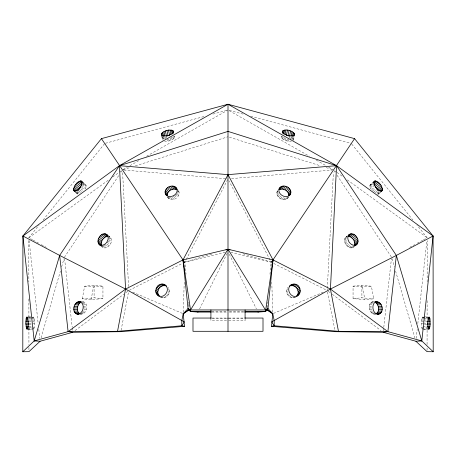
<?xml version="1.0" encoding="UTF-8"?>
<svg xmlns="http://www.w3.org/2000/svg" width="456" height="456" viewBox="0 0 456 456"><rect width="100%" height="100%" fill="white"/><g stroke="black" fill="none" stroke-linecap="round" stroke-linejoin="round"><path stroke-width="0.34" stroke-dasharray="2.28 1.71" d="M427.061 350.231L427.067 347.387M427.067 344.536L427.09 328.166M427.095 318.915L427.118 298.982M427.141 281.899L427.186 240.614M32.433 318.738L32.946 317.119L33.562 317.119C34.884 320.916 34.969 325.362 33.772 329.198M80.159 313.984C86.839 315.575 89.798 302.744 82.827 301.695M167.557 197.163C171.901 204.299 184.104 194.803 177.053 189.04M183.278 312.314L184.224 281.939M184.691 267.102L184.845 262.154L228 178.9L226.586 178.78M422.227 329.198C421.03 325.362 421.116 320.916 422.438 317.119L423.054 317.119L423.567 318.738M295.699 297.044C290.09 300.55 283.621 292.159 287.935 287.4M330.03 292.598L327.197 290.489L327.277 289.07M327.311 288.357L333.376 172.756M100.765 245.664C106.311 253.12 116.365 240.078 108.682 236.031M174.557 137.416L174.272 136.07L174.557 137.416C172.533 140.568 168.218 141.508 164.684 141.297M266.749 306.592L266.885 305.178M269.969 274.147L271.155 262.154L271.953 260.98M374.541 185.119L370.46 188.67L369.884 185.307L373.846 181.579M416.203 338.432L417.206 329.278M417.816 323.646L426.884 240.586M383.393 330.874L383.707 328.041M383.787 327.334L391.43 258.712M267.028 307.806L267.467 304.277M267.552 303.576L267.729 302.168M77.754 191.896L77.651 193.954L78.039 194.57L74.978 191.908M81.459 185.119L85.54 188.67L86.116 185.307L82.154 181.579M82.314 298.851L84.599 286.197L94.101 285.37L102.942 286.14L102.942 298.594L91.154 299.62L82.314 298.851L94.101 297.825L102.942 298.594M91.154 299.62L93.44 286.966L102.942 286.14M355.235 245.664C349.689 253.12 339.635 240.078 347.318 236.031M375.841 313.984C369.16 315.575 366.202 302.744 373.173 301.695M121.085 330.281L128.529 291.88M160.301 297.044C165.91 300.55 172.379 292.159 168.065 287.4M281.443 137.416L281.722 136.099L281.443 137.416C283.467 140.568 287.782 141.508 291.316 141.297M281.916 138.208L282.332 136.224M282.76 139.006L283.176 137.022M283.928 139.758L284.481 137.113M285.331 140.408L285.889 137.763M286.875 140.915L287.291 138.932M288.46 141.246L289.018 138.601M289.155 137.94L289.571 135.962M290.25 140.055L290.951 136.749M291.732 139.314L292.29 136.669M292.666 139.69L293.225 137.045M293.123 140.545L293.966 136.549M293.476 139.924L294.308 135.956M41.091 337.833L60.46 270.95M61.645 266.851L64.017 258.66M288.443 197.163C284.099 204.299 271.896 194.803 278.947 189.04M199.603 308.889L227.367 252.932M162.592 139.194L165.072 136.857M64.41 257.298L118.948 175.229M120.908 172.277L121.695 171.097M276.855 192.848L278.912 189.804M276.889 194.222L278.947 191.172M277.328 195.601L278.701 193.572M278.143 196.901L280.201 193.851M279.277 198.024L281.335 194.98M280.651 198.901L282.714 195.852M282.178 199.471L283.552 197.437M283.746 199.688L285.467 197.152M285.256 199.551L287.32 196.496M286.596 199.055L287.975 197.02M287.685 198.24L288.374 197.226M277.225 191.583L277.983 190.505M32.558 239.827L28.813 237.77L39.085 225.013M43.103 220.02L104.293 144.022M272.62 260.347L271.155 262.154L271.309 267.102M353.058 247.408L353.936 246.582M369.884 185.307L372.962 182.634M369.782 186.225L373.869 182.668M369.981 187.37L373.555 184.258M371.697 189.588L374.251 187.37M372.626 190.927L375.174 188.71M373.686 192.147L376.24 189.93M375.322 192.723L377.368 190.944M376.947 193.025L378.48 191.691M377.465 193.891L379.506 192.118M377.819 194.41L380.389 192.175M381.022 191.908L377.961 194.57L378.446 193.042L378.246 191.896M345.357 237.724L348.082 235.547M344.77 238.847L346.953 237.109M344.519 240.198L347.791 237.587M344.616 241.68L347.341 239.508M345.061 243.196L348.327 240.586M345.813 244.644L349.079 242.033M346.828 245.915L349.005 244.177M348.036 246.935L351.302 244.325M349.347 247.625L352.613 245.02M350.687 247.944L353.953 245.339M351.952 247.87L355.218 245.265M75.029 330.594L123.707 294.285M125.97 292.598L128.803 290.489L182.326 263.431M286.647 290.141L287.679 289.372M286.573 291.72L287.599 290.962M286.892 293.305L287.913 292.547M287.588 294.787L288.608 294.029M288.608 296.052L289.623 295.3M289.885 297.033L290.905 296.275M291.333 297.643L292.353 296.89M292.855 297.859L293.875 297.101M294.342 297.654L295.363 296.896M28.813 237.77L108.688 179.909M112.706 176.996L119.027 172.414M119.603 171.997L121.33 170.749M123.091 169.569L127.412 167.113M129.88 165.71L139.758 160.107M146.541 156.254L228 110.004M409.699 247.363L414.698 244.621M417.194 243.253L422.815 240.169M423.442 239.827L427.186 237.77L416.915 225.013M182.953 263.112L184.845 262.154L213.163 253.678M370.272 184.691L371.782 184.48L372.808 184.908M273.418 313.449L323.31 292.148M346.229 236.898L347.341 236.436M83.191 184.908L84.217 184.48L85.728 184.691M123.154 169.706L129.92 167.58M135.329 165.881L228 136.76M105.421 143.281L205.399 116.137M212.935 114.091L227.316 110.187M225.258 252.322L184.845 262.154L183.38 260.347M353.058 286.14L361.899 285.37L371.401 286.197L373.686 298.851L364.846 299.62L353.058 298.594L353.058 286.14L362.56 286.966L371.401 286.197M353.058 298.594L361.899 297.825L373.686 298.851M231.54 178.598L332.105 170.037M80.997 301.906L84.018 301.906M371.982 301.906L375.003 301.906M81.453 302.533L85.072 302.533M370.927 302.533L374.547 302.533M82.302 303.525L85.927 303.525M370.072 303.525L373.698 303.525M83.499 304.819L86.52 304.819M369.48 304.819L372.501 304.819M83.191 306.324L86.811 306.324M369.189 306.324L372.808 306.324M83.157 307.942L86.777 307.942M369.223 307.942L372.843 307.942M84.012 309.561L86.429 309.561M369.571 309.561L371.988 309.561M82.16 311.072L85.779 311.072M370.221 311.072L373.84 311.072M211.738 311.533L227.293 311.533M229.414 311.533L244.262 311.533M211.966 312.069L227.305 312.075M229.396 312.075L244.034 312.069M81.863 312.366L84.884 312.366M371.116 312.366L374.137 312.366M80.775 313.357L83.796 313.357M372.204 313.357L375.225 313.357M79.572 313.984L82.587 313.984M373.413 313.984L376.428 313.984M28.323 316.909L31.84 316.909M424.16 316.909L427.677 316.909M28.637 317.119L33.562 317.119M422.438 317.119L427.363 317.119M28.232 317.741L33.864 317.741M422.136 317.741L427.768 317.741M211.897 318.049L226.598 318.049M228.701 318.049L244.102 318.049M212.336 318.522L228 318.522M228.712 318.522L243.664 318.522M28.91 318.738L32.017 318.738M32.718 318.738L34.126 318.738M421.874 318.738L423.282 318.738M423.983 318.738L427.09 318.738M28.745 320.032L32.228 320.032M32.935 320.032L34.342 320.032M421.657 320.032L423.065 320.032M423.772 320.032L427.255 320.032M226.575 320.722L210.911 320.722L210.911 319.075M228.712 320.722L245.089 320.722L245.089 319.075M28.853 321.537L34.485 321.537M421.515 321.537L427.147 321.537M28.916 323.156L32.439 323.156M33.145 323.156L34.553 323.156M421.447 323.156L422.854 323.156M423.561 323.156L427.084 323.156M28.905 324.775L31.521 324.775M424.479 324.775L427.095 324.775M28.808 326.285L33.037 326.285M422.963 326.285L427.192 326.285M29.059 327.579L34.28 327.579M421.72 327.579L426.941 327.579M27.702 328.571L34.046 328.571M421.954 328.571L428.298 328.571M27.423 329.198L33.151 329.198M422.849 329.198L428.577 329.198M28.528 329.409L32.051 329.409M423.949 329.409L427.471 329.409M123.895 170.037L225.874 178.718M84.599 286.197L93.44 286.966M230.742 252.322L271.155 262.154L273.047 263.112M229.368 110.375L243.065 114.091M250.6 116.137L351.262 143.469M242.837 253.678L271.155 262.154L228.98 180.793M229.351 137.188L320.671 165.881M326.08 167.58L333.524 169.917M108.659 236.436L109.771 236.898M132.69 292.148L182.582 313.449M273.674 263.431L327.197 290.489M33.185 240.169L38.806 243.253M41.302 244.621L46.301 247.363M229.237 110.705L309.459 156.254M316.242 160.107L326.12 165.71M328.588 167.113L332.908 169.569M290.928 136.857L293.407 139.194M334.67 170.749L336.397 171.997M336.973 172.414L343.294 176.996M347.312 179.909L427.186 237.77M168.321 289.372L169.353 290.141M168.401 290.962L169.427 291.72M168.087 292.547L169.108 293.305M167.392 294.029L168.412 294.787M166.377 295.3L167.392 296.052M165.095 296.275L166.115 297.033M163.647 296.89L164.667 297.643M162.125 297.101L163.145 297.859M160.637 296.896L161.658 297.654M332.293 294.285L380.971 330.594M107.918 235.547L110.643 237.724M109.047 237.109L111.23 238.847M108.209 237.587L111.481 240.198M108.659 239.508L111.384 241.68M107.673 240.586L110.939 243.196M106.921 242.033L110.187 244.644M106.995 244.177L109.172 245.915M104.698 244.325L107.964 246.935M103.387 245.02L106.653 247.625M102.047 245.339L105.313 247.944M100.782 245.265L104.048 247.87M83.038 182.634L86.116 185.307M82.131 182.668L86.218 186.225M82.445 184.258L86.019 187.37M81.749 187.37L84.303 189.588M80.826 188.71L83.374 190.927M79.76 189.93L82.314 192.147M78.631 190.944L80.678 192.723M77.52 191.691L79.053 193.025M76.494 192.118L78.535 193.891M75.611 192.175L78.181 194.41M102.064 246.582L102.942 247.408M351.707 144.022L412.897 220.02M178.017 190.505L178.775 191.583M177.088 189.804L179.145 192.848M177.053 191.172L179.111 194.222M177.298 193.572L178.672 195.601M175.799 193.851L177.857 196.901M174.665 194.98L176.723 198.024M173.286 195.852L175.349 198.901M172.448 197.437L173.821 199.471M170.533 197.152L172.254 199.688M168.68 196.496L170.743 199.551M168.025 197.02L169.404 199.055M167.626 197.226L168.315 198.24M184.047 260.98L184.845 262.154L186.031 274.147M334.305 171.097L335.092 172.277M337.052 175.229L391.59 257.298M229.26 254.203L256.397 308.889M391.983 258.66L394.354 266.851M395.54 270.95L414.909 337.833M173.668 136.224L174.084 138.208M172.824 137.022L173.24 139.006M171.519 137.113L172.072 139.758M170.111 137.763L170.669 140.408M168.709 138.932L169.125 140.915M166.429 135.962L166.845 137.94M166.981 138.601L167.54 141.246M165.049 136.749L165.75 140.055M163.71 136.669L164.268 139.314M162.775 137.045L163.333 139.69M162.034 136.549L162.877 140.545M161.692 135.956L162.524 139.924M327.471 291.88L334.915 330.281M362.56 286.966L364.846 299.62M188.271 302.168L188.448 303.576M188.533 304.277L188.972 307.806M64.57 258.712L72.213 327.334M72.293 328.041L72.607 330.874M29.116 240.586L38.184 323.646M38.794 329.278L39.797 338.432M189.115 305.178L189.251 306.592M122.624 172.756L128.689 288.357M271.776 281.939L272.722 312.314M28.813 240.614L28.859 281.899M28.882 298.982L28.905 318.915M28.91 328.166L28.933 344.536M28.933 347.387L28.939 350.231M361.899 285.37L361.899 297.825M94.101 285.37L94.101 297.825"/><path stroke-width="0.68" d="M101.431 138.635L183.01 259.891L188.06 308.609L183.232 313.728L184.498 326.319L120.811 331.677L72.766 332.287L40.099 341.248L28.939 351.656L22.8 351.758L22.925 235.997L101.431 138.635L228 104.242L354.568 138.635L433.075 235.997L433.2 351.758L427.061 351.656L415.9 341.248L383.234 332.287L335.188 331.677L271.502 326.319L272.768 313.728L267.94 308.609L272.99 259.891L354.568 138.635M228 318.522L228 104.242L336.551 165.676L433.075 235.997L421.806 340.934L433.2 351.758M25.815 323.156L26.328 317.741L26.915 316.909L27.229 317.119C28.546 320.916 28.631 325.362 27.423 329.198L26.807 329.198L26.505 328.571L25.815 323.156L28.637 323.156M78.934 314.195C70.486 314.754 73.325 299.769 81.014 301.695M80.159 313.984C75.884 311.756 76.899 305.07 80.381 302.533L76.756 302.533M165.118 192.842C164.297 186.504 175.509 182.93 177.088 189.804C177.908 196.143 166.696 199.717 165.118 192.842L167.187 195.898C166.833 191.11 172.767 187.598 176.934 189.69L174.87 186.641M430.116 324.775L429.905 318.738L429.392 317.119L428.771 317.119C427.454 320.916 427.369 325.362 428.577 329.198L428.879 329.409L429.495 328.571L430.116 324.775L427.295 324.775M298.885 294.547L296.822 296.075C300.624 291.8 295.95 284.225 290.421 285.821L292.524 284.259C299.507 282.292 303.422 293.39 296.719 296.286M100.765 245.664C93.662 242.159 101.751 229.71 107.587 235.159M98.217 242.848L101.483 245.459C100.411 241.526 103.364 236.977 107.394 236.356L104.128 233.751M161.475 133.904L161.76 135.255L163.573 136.008L169.609 135.369L168.492 130.074L165.363 130.912L162.792 132.314L161.475 133.904L161.891 135.888M373.869 182.668L373.971 181.756L375.009 180.855C379.147 181.619 382.561 186.247 382.43 190.403L381.393 191.303C377.397 190.654 374.581 186.447 373.869 182.668L375.875 180.929M383.234 332.287L387.891 331.643L396.349 255.423L336.551 165.676L228 131.396L119.449 165.676L22.925 235.997L34.194 340.934L22.8 351.758M272.637 262.713L272.99 259.891L228 174.637L119.449 165.676L59.651 255.423L34.194 340.934L40.099 341.248M244.73 312.069L257.976 312.069L265.477 311.533L272.99 259.891L228 249.244L183.01 259.891L125.56 289.064L68.109 331.643L34.194 340.934M73.473 189.491C74.18 185.712 76.996 181.505 80.991 180.855L82.029 181.756C82.16 185.911 78.745 190.54 74.607 191.303L73.57 190.403L73.473 189.491L75.514 191.263M351.872 233.751L348.606 236.356C352.636 236.977 355.589 241.526 354.517 245.459L357.783 242.848C359.522 237.889 352.915 230.839 348.412 235.159M375.841 313.984C380.116 311.756 379.101 305.07 375.619 302.533L379.244 302.533C383.627 305.246 383.467 314.885 377.066 314.195M159.281 296.286C150.628 292.359 159.817 278.907 166.411 286.043M157.115 294.547L159.178 296.075C155.376 291.8 160.05 284.225 165.579 285.821L163.476 284.259M188.961 309.801L183.232 313.728L181.79 320.608L181.79 325.772L184.498 326.319M282.424 132.764L282.84 130.781C286.596 128.871 292.131 130.496 294.525 133.904L294.24 135.255L292.427 136.008L286.391 135.369L287.508 130.074M282.88 133.619L283.581 130.308M283.814 133.996L284.652 130.028M285.017 134.577L285.992 129.943M289.093 130.405L287.975 135.7L289.007 136.036M289.52 136.207L290.637 130.912M291.065 136.196L292.039 131.562M292.37 136.281L293.208 132.314M293.356 136.418L294.052 133.112M294.109 135.888L294.525 133.904M290.506 194.113C293.003 187.986 282.612 182.742 279.289 188.533C276.786 194.661 287.183 199.905 290.506 194.113L289.474 195.635M355.235 245.664L357.202 243.977L357.783 242.848M183.363 262.713L183.01 259.891L228 174.637L336.551 165.676L330.44 289.064L338.466 331.307L387.891 331.643L421.806 340.934L396.349 255.423L433.075 235.997M78.472 190.141L79.578 188.339M282.84 130.781L282.555 132.132L283.877 133.722L287.987 135.631M211.27 312.069L198.024 312.069L190.522 311.533L190.522 309.949L228 249.244L230.023 249.848M244.969 311.533L265.477 311.533L267.94 308.609L265.477 309.949L190.522 309.949L188.06 308.609L190.522 311.533L211.031 311.533M279.015 188.978L280.041 187.456M281.13 186.641L279.066 189.69C283.233 187.598 289.167 191.11 288.813 195.898L290.882 192.842M280.411 189.194L282.475 186.151M281.916 189.052L283.98 186.008M283.489 189.274L285.553 186.225M285.017 189.844L287.08 186.795M286.391 190.722L288.454 187.667M287.525 191.845L289.594 188.795M288.34 193.144L290.409 190.089M288.779 194.524L290.848 191.474M265.477 311.533L267.94 308.609M80.239 187.484L80.946 186.669L76.859 183.118M349.501 234.287C344.799 238.243 350.801 247.483 356.324 244.798M373.475 182.189L375.009 180.855M373.834 184.019L376.901 181.351M374.439 185.21L378.013 182.098M379.141 183.118L375.054 186.669L375.761 187.484M376.114 187.889L380.201 184.338M377.528 190.141L377.044 189.229L381.13 185.677M377.773 190.597L381.854 187.045M379.272 191.007L382.333 188.345M380.486 191.263L382.527 189.491M381.41 191.292L382.43 190.403M292.524 284.259C284.436 286.75 290.626 299.957 297.745 295.522M347.882 235.997L350.607 233.825M349.94 236.675L353.212 234.07M351.257 237.371L354.523 234.76M352.465 238.391L355.731 235.78M353.48 239.662L356.746 237.052M354.232 241.11L357.498 238.499M354.671 242.62L357.937 240.016M354.774 244.108L358.034 241.498M355.024 245.716L357.202 243.977M289.588 286.043L291.162 284.875M291.908 285.616L294.017 284.054M293.425 285.826L295.539 284.259M294.872 286.442L296.987 284.875M296.155 287.417L298.264 285.855M297.175 288.688L299.284 287.126M297.871 290.164L299.968 288.608M298.19 291.749L300.282 290.198M298.116 293.333L300.196 291.789M297.648 294.81L299.717 293.276M183.232 313.728L188.881 309.915M228 104.242L119.449 165.676L125.56 289.064L117.534 331.307L68.109 331.643L59.651 255.423L22.925 235.997M77.725 314.195C83.687 313.825 85.648 302.738 79.201 301.695M396.349 255.423L330.44 289.064L271.708 321.879L274.21 325.772L338.466 331.307L335.188 331.677M168.013 135.631L172.123 133.722L172.972 132.924L173.508 131.402L172.419 130.308L168.492 130.074M166.993 136.036L168.025 135.7L166.907 130.405M257.976 312.069L259.282 311.659M225.976 249.848L228 249.244L265.477 309.949M271.502 326.319L274.21 325.772L274.21 320.608L272.768 313.728L267.039 309.801M379.244 302.533C371.212 298.429 370.745 314.11 378.275 314.195M415.9 341.248L421.806 340.934M374.986 301.695L376.798 301.695M77.965 301.906L80.98 301.906M375.02 301.906L378.035 301.906M75.667 303.525L79.293 303.525M376.707 303.525L380.332 303.525M74.767 304.819L78.392 304.819M377.608 304.819L381.233 304.819M74.123 306.324L77.748 306.324M378.252 306.324L381.877 306.324M73.769 307.942L77.395 307.942M378.605 307.942L382.231 307.942M73.741 309.561L77.366 309.561M378.634 309.561L382.259 309.561M74.032 311.072L77.657 311.072M378.343 311.072L381.968 311.072M74.624 312.366L78.25 312.366M377.75 312.366L381.376 312.366M75.479 313.357L79.099 313.357M376.901 313.357L380.521 313.357M76.54 313.984L78.951 313.984M377.049 313.984L379.46 313.984M26.328 317.741L27.736 317.741M428.264 317.741L429.672 317.741M211.196 318.049L192.991 318.049L192.991 331.295L263.009 331.295L263.009 318.049L244.804 318.049M26.095 318.738L28.209 318.738M427.791 318.738L429.905 318.738M25.924 320.032L28.038 320.032M427.962 320.032L430.076 320.032M25.832 321.537L28.648 321.537M427.352 321.537L430.168 321.537M427.363 323.156L430.185 323.156M25.884 324.775L28.705 324.775M26.032 326.285L28.848 326.285M427.152 326.285L429.968 326.285M26.243 327.579L28.357 327.579M427.642 327.579L429.757 327.579M26.505 328.571L27.913 328.571M428.087 328.571L429.495 328.571M120.811 331.677L117.534 331.307L181.79 325.772L184.292 321.879L125.56 289.064L59.651 255.423M68.109 331.643L72.766 332.287M196.718 311.659L198.024 312.069M99.676 244.798C105.199 247.483 111.201 238.243 106.499 234.287M158.255 295.522C164.582 299.501 171.091 288.813 164.838 284.875M272.99 259.891L330.44 289.064L387.891 331.643M267.119 309.915L272.768 313.728M161.983 284.054L164.092 285.616M160.461 284.259L162.575 285.826M159.013 284.875L161.128 286.442M157.736 285.855L159.845 287.417M156.716 287.126L158.825 288.688M156.032 288.608L158.129 290.164M155.718 290.198L157.81 291.749M155.804 291.789L157.884 293.333M156.283 293.276L158.352 294.81M105.393 233.825L108.118 235.997M102.788 234.07L106.06 236.675M101.477 234.76L104.743 237.371M100.269 235.78L103.535 238.391M99.254 237.052L102.52 239.662M98.502 238.499L101.768 241.11M98.063 240.016L101.329 242.62M97.966 241.498L101.226 244.108M98.798 243.977L100.975 245.716M80.991 180.855L82.525 182.189M80.125 180.929L82.171 182.708M79.099 181.351L82.165 184.019M77.987 182.098L81.561 185.21M75.799 184.338L79.885 187.889M74.869 185.677L78.956 189.229M74.146 187.045L78.227 190.597M73.667 188.345L76.728 191.007M73.57 190.403L74.59 191.292M188.06 308.609L190.522 311.533M376.422 188.339L377.044 189.229M175.959 187.456L176.985 188.978M173.525 186.151L175.588 189.194M172.02 186.008L174.084 189.052M170.447 186.225L172.51 189.274M168.919 186.795L170.983 189.844M167.546 187.667L169.609 190.722M166.406 188.795L168.475 191.845M165.591 190.089L167.66 193.144M165.152 191.474L167.221 194.524M165.494 194.113L166.525 195.635M173.16 130.781L173.576 132.764M172.419 130.308L173.12 133.619M171.348 130.028L172.186 133.996M170.008 129.943L170.983 134.577M165.363 130.912L166.48 136.207M163.96 131.562L164.935 136.196M162.792 132.314L163.63 136.281M161.948 133.112L162.644 136.418M183.01 259.891L190.522 309.949M245.089 309.949L245.089 318.522M228 318.071L228 331.295M210.911 309.949L210.911 318.522"/></g></svg>
